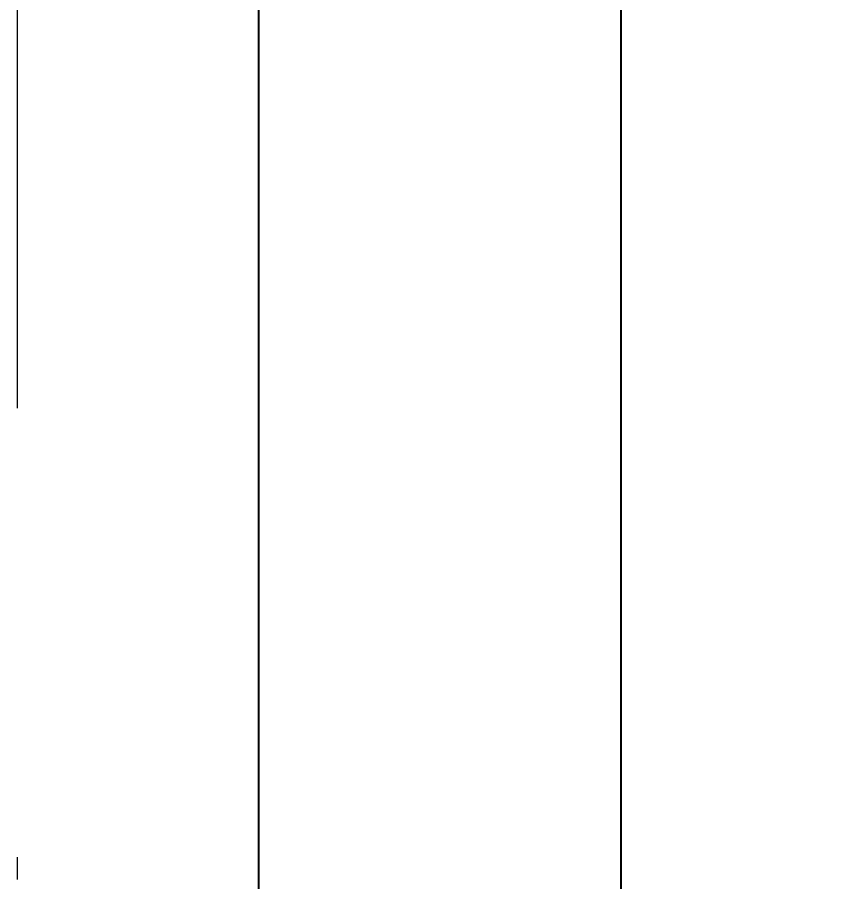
# Model space of a CAD drawing. Header units: millimetres. Extents: x 578 to 1029, y 98 to 264.
# Drawn here: x 895 to 898.616, y 167.89 to 171.742 of the extents above; entities that cross this region are included whole.
import ezdxf

# ---------------------------------------------------------------- set-up
doc = ezdxf.new("R2010")
doc.units = ezdxf.units.MM
doc.header["$PDMODE"] = 3
doc.header["$PDSIZE"] = 0.2
doc.linetypes.add('Штрихпунктир 15 х 2 х 2 мм', pattern=[19, 15, -2, 0, -2])
for name, color, linetype, lineweight in [('Гидрошп', 7, 'Continuous', 30), ('Обратная засыпка пазухов', 7, 'Continuous', 30), ('Оси', 7, 'Continuous', 18), ('Размеры', 7, 'Continuous', 18)]:
    doc.layers.add(name, color=color, linetype=linetype, lineweight=lineweight)
doc.styles.get("Standard").update_dxf_attribs({"font": 'arial.ttf'})
doc.dimstyles.new('Копия ISO-25', dxfattribs={"dimtxt": 0.6, "dimasz": 0.25, "dimexe": 0.125, "dimexo": 0.0625, "dimgap": 0.0625, "dimtad": 1, "dimdec": 0, "dimlfac": 1000, "dimtxsty": 'Standard', "dimcen": 0.25, "dimadec": 0, "dimazin": 0, "dimtfac": 1, "dimtdec": 0, "dimtmove": 0, "dimatfit": 3, "dimfxl": 1, "dimarcsym": 0})

# ---------------------------------------------------------------- blocks, each defined once
blk = doc.blocks.new('*D104')
at = {"layer": 'Defpoints', "color": 0, "transparency": 16777216}
for p in [(896.0759, 173.225), (898.7749, 173.225), (898.7749, 151.45)]:
    blk.add_point(p, dxfattribs=at)
at = {"layer": 'Размеры', "color": 0, "lineweight": -2, "transparency": 16777216}
for p, q in [((898.7124, 173.225), (896.0059, 173.225)), ((896.0759, 151.8), (896.0759, 172.875)), ((898.7124, 151.45), (896.0059, 151.45))]:
    blk.add_line(p, q, dxfattribs=at)
at = {"layer": 'Размеры', "color": 0, "transparency": 16777216}
for points in [[(896.0176, 172.875), (896.1343, 172.875), (896.0759, 173.225)], [(896.0176, 151.8), (896.1343, 151.8), (896.0759, 151.45)]]:
    blk.add_solid(points, dxfattribs=at)
at = {"layer": 'Размеры', "color": 0, "lineweight": 13, "transparency": 16777216, "insert": (895.8672, 162.3375), "char_height": 0.35, "attachment_point": 5, "rotation": 90}
blk.add_mtext('21775', dxfattribs=at)
blk = doc.blocks.new('*D203')
at = {"layer": 'Defpoints', "color": 0, "transparency": 16777216}
for p in [(899.6249, 174.075), (897.6903, 152.3), (899.6249, 152.3)]:
    blk.add_point(p, dxfattribs=at)
at = {"layer": 'Обратная засыпка пазухов', "color": 0, "lineweight": -2, "transparency": 16777216}
for p, q in [((899.5624, 174.075), (897.6203, 174.075)), ((897.6903, 173.725), (897.6903, 152.65)), ((899.5624, 152.3), (897.6203, 152.3))]:
    blk.add_line(p, q, dxfattribs=at)
at = {"layer": 'Обратная засыпка пазухов', "color": 0, "transparency": 16777216}
for points in [[(897.632, 173.725), (897.7487, 173.725), (897.6903, 174.075)], [(897.632, 152.65), (897.7487, 152.65), (897.6903, 152.3)]]:
    blk.add_solid(points, dxfattribs=at)
at = {"layer": 'Обратная засыпка пазухов', "color": 0, "lineweight": 13, "transparency": 16777216, "insert": (897.4816, 163.1875), "char_height": 0.35, "attachment_point": 5, "rotation": 90}
blk.add_mtext('21775', dxfattribs=at)

msp = doc.modelspace()

# ---------------------------------------------------------------- linework, layer by layer
at = {"layer": 'Гидрошп', "linetype": 'Штрихпунктир 15 х 2 х 2 мм', "lineweight": 13}
msp.add_line((895, 185), (895, 144.183), dxfattribs=at)
at = {"layer": 'Оси', "linetype": 'Штрихпунктир 15 х 2 х 2 мм'}
msp.add_line((895, 185), (895, 144.183), dxfattribs=at)

# ---------------------------------------------------------------- dimensions: what is measured, and where the dimension line sits
at = {"layer": 'Обратная засыпка пазухов', "lineweight": 13}
dim = msp.add_linear_dim(base=(897.6903, 152.3), p1=(899.6249, 174.075), p2=(899.6249, 152.3), angle=90, dimstyle='Копия ISO-25', override={"dimtxt": 0.35, "dimasz": 0.35, "dimexe": 0.07, "dimgap": 0.03, "dimzin": 1}, dxfattribs=at)
dim.commit()
dim.dimension.update_dxf_attribs({"geometry": '*D203', "text_midpoint": (897.4816, 163.1875)})
at = {"layer": 'Размеры', "lineweight": 13}
dim = msp.add_linear_dim(base=(896.0759, 173.225), p1=(898.7749, 151.45), p2=(898.7749, 173.225), angle=90, dimstyle='Копия ISO-25', override={"dimtxt": 0.35, "dimasz": 0.35, "dimexe": 0.07, "dimgap": 0.03, "dimzin": 1}, dxfattribs=at)
dim.commit()
dim.dimension.update_dxf_attribs({"geometry": '*D104', "text_midpoint": (895.8672, 162.3375)})

doc.saveas('drawing.dxf')
